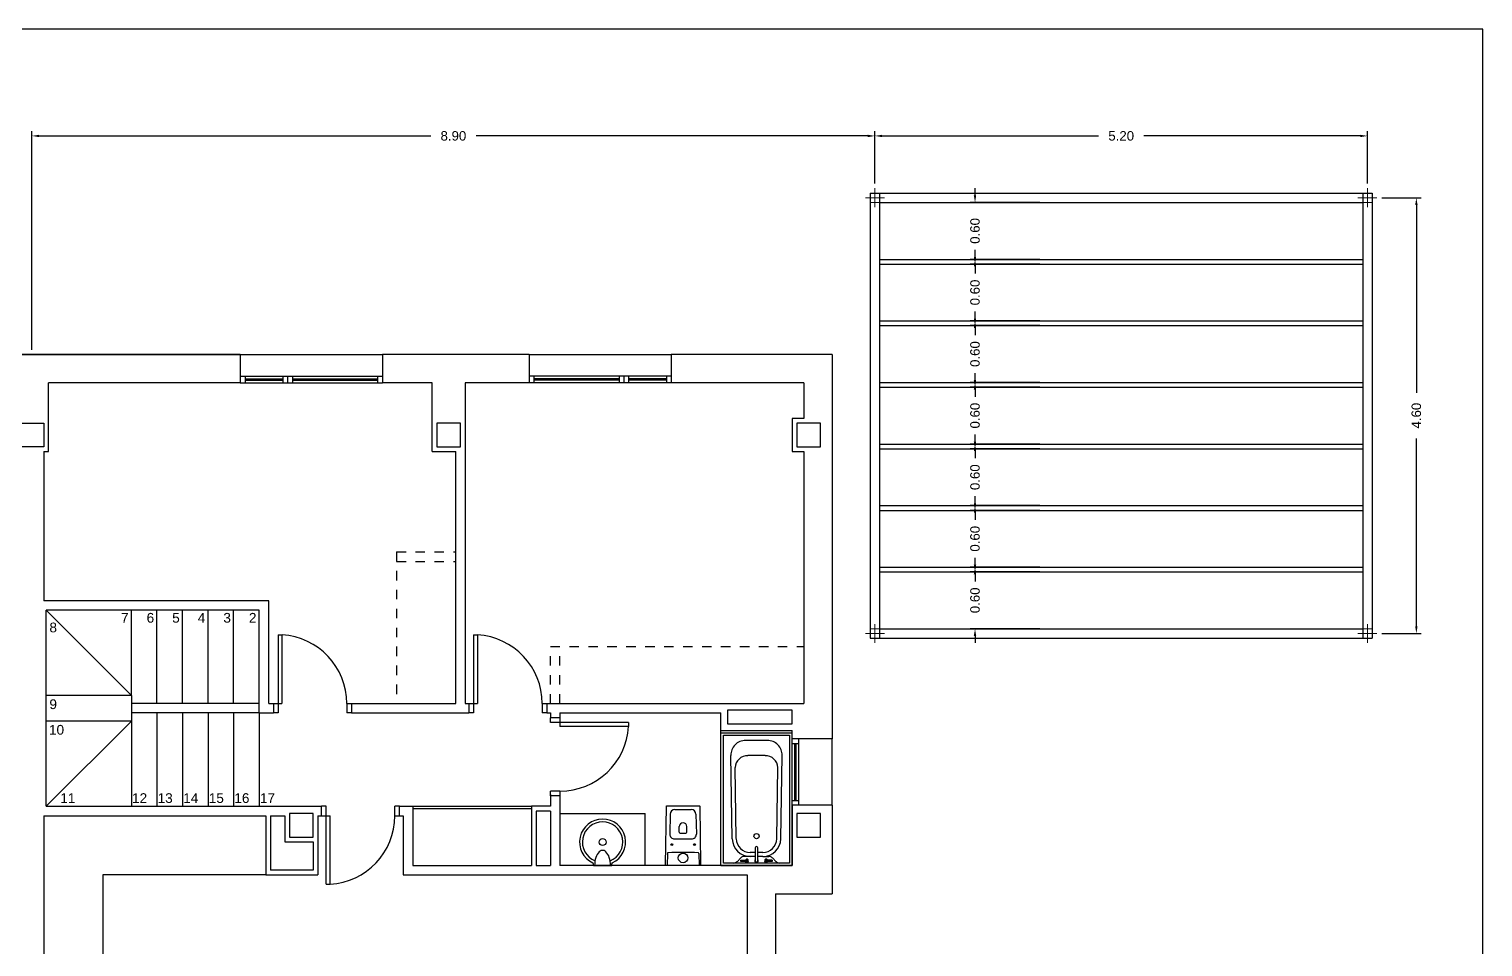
# Model space of a CAD drawing. Extents: x 2455 to 9764, y -806 to 181.
# Drawn here: x 4727.06 to 4742.41, y -656.14 to -646.45 of the extents above; entities that cross this region are included whole.
import ezdxf
from ezdxf.enums import TextEntityAlignment as Align

# ---------------------------------------------------------------- set-up
doc = ezdxf.new("R2010")
doc.units = 0
doc.header["$LTSCALE"] = 0.2
doc.header["$MEASUREMENT"] = 0
doc.linetypes.add('CONTINUA', pattern=[0])
doc.linetypes.add('RAYITAS', pattern=[0.375, 0.25, -0.125])
doc.layers.add('01_cartela', color=6, linetype='CONTINUOUS', plot=False)
for name, color, linetype in [('01_cotas', 4, 'CONTINUOUS'), ('01_mono PRIMERA', 2, 'CONTINUOUS'), ('01_proyección', 4, 'RAYITAS')]:
    doc.layers.add(name, color=color, linetype=linetype)
doc.layers.add('VIG_CARAS', color=5, linetype='CONTINUOUS', lineweight=9)
doc.styles.add('Estilo1', font='swissel.ttf')
doc.styles.add('NIEVES2', font='sanss___.ttf')
doc.styles.add('ROMANS', font='romans')
doc.dimstyles.new('DECIMAL-50', dxfattribs={"dimtxt": 0.08, "dimasz": 0.15, "dimexe": 0.05, "dimexo": 0.05, "dimgap": 0.09, "dimtad": 0, "dimzin": 0, "dimdsep": 46, "dimtxsty": 'ROMANS', "dimblk": 'DOTSMALL', "dimcen": 0.09, "dimclrt": 7, "dimadec": 0, "dimazin": 0, "dimtfac": 1.38, "dimtix": 1, "dimtofl": 0, "dimtmove": 2, "dimatfit": 3, "dimldrblk": 'OBLIQUE', "dimfxl": 1, "dimtolj": 1, "dimtzin": 0, "dimarcsym": 0})

# ---------------------------------------------------------------- blocks, each defined once
blk = doc.blocks.new('*D1123')
at = {"layer": '01_cotas', "color": 0, "linetype": 'CONTINUA', "lineweight": -2, "transparency": 16777216}
for p, q in [((4735.99, -648.08), (4735.99, -647.527)), ((4741.19, -648.08), (4741.19, -647.527))]:
    blk.add_line(p, q, dxfattribs=at)
at = {"layer": '01_cotas', "color": 0, "lineweight": -2, "transparency": 16777216}
for p, q in [((4736.065, -647.577), (4738.35, -647.577)), ((4741.115, -647.577), (4738.83, -647.577))]:
    blk.add_line(p, q, dxfattribs=at)
at = {"layer": '01_cotas', "color": 0, "transparency": 16777216}
for points in [[(4736.065, -647.565), (4736.065, -647.59), (4735.99, -647.577)], [(4741.115, -647.565), (4741.115, -647.59), (4741.19, -647.577)]]:
    blk.add_solid(points, dxfattribs=at)
at = {"layer": '01_cotas', "color": 7, "transparency": 16777216, "insert": (4738.59, -647.577), "char_height": 0.1, "attachment_point": 5, "style": 'Estilo1'}
blk.add_mtext('\\A1;5.20', dxfattribs=at)
blk = doc.blocks.new('*D1124')
at = {"layer": '01_cotas', "color": 0, "linetype": 'CONTINUA', "lineweight": -2, "transparency": 16777216}
for p, q in [((4741.34, -648.23), (4741.756, -648.23)), ((4741.34, -652.83), (4741.756, -652.83))]:
    blk.add_line(p, q, dxfattribs=at)
at = {"layer": '01_cotas', "color": 0, "lineweight": -2, "transparency": 16777216}
for p, q in [((4741.706, -648.305), (4741.706, -650.289)), ((4741.706, -652.755), (4741.706, -650.771))]:
    blk.add_line(p, q, dxfattribs=at)
at = {"layer": '01_cotas', "color": 0, "transparency": 16777216}
for points in [[(4741.694, -648.305), (4741.719, -648.305), (4741.706, -648.23)], [(4741.694, -652.755), (4741.719, -652.755), (4741.706, -652.83)]]:
    blk.add_solid(points, dxfattribs=at)
at = {"layer": '01_cotas', "color": 7, "transparency": 16777216, "insert": (4741.706, -650.53), "char_height": 0.1, "attachment_point": 5, "rotation": 90, "style": 'Estilo1'}
blk.add_mtext('\\A1;4.60', dxfattribs=at)
blk = doc.blocks.new('*D1125')
at = {"layer": '01_cotas', "color": 0, "lineweight": -2, "transparency": 16777216}
for p, q in [((4737.047, -648.205), (4737.047, -648.13)), ((4737.047, -648.955), (4737.047, -649.03))]:
    blk.add_line(p, q, dxfattribs=at)
at = {"layer": '01_cotas', "color": 0, "linetype": 'CONTINUA', "lineweight": -2, "transparency": 16777216}
for p, q in [((4737.73, -648.28), (4736.997, -648.28)), ((4737.73, -648.88), (4736.997, -648.88))]:
    blk.add_line(p, q, dxfattribs=at)
at = {"layer": '01_cotas', "color": 0, "transparency": 16777216}
for points in [[(4737.034, -648.205), (4737.059, -648.205), (4737.047, -648.28)], [(4737.034, -648.955), (4737.059, -648.955), (4737.047, -648.88)]]:
    blk.add_solid(points, dxfattribs=at)
at = {"layer": '01_cotas', "color": 7, "transparency": 16777216, "insert": (4737.047, -648.58), "char_height": 0.1, "attachment_point": 5, "rotation": 90, "style": 'Estilo1'}
blk.add_mtext('\\A1;0.60', dxfattribs=at)
blk = doc.blocks.new('*D1126')
at = {"layer": '01_cotas', "color": 0, "linetype": 'CONTINUA', "lineweight": -2, "transparency": 16777216}
for p, q in [((4727.09, -649.834), (4727.09, -647.527)), ((4735.99, -648.08), (4735.99, -647.527))]:
    blk.add_line(p, q, dxfattribs=at)
at = {"layer": '01_cotas', "color": 0, "lineweight": -2, "transparency": 16777216}
for p, q in [((4727.165, -647.577), (4731.3, -647.577)), ((4735.915, -647.577), (4731.78, -647.577))]:
    blk.add_line(p, q, dxfattribs=at)
at = {"layer": '01_cotas', "color": 0, "transparency": 16777216}
for points in [[(4727.165, -647.565), (4727.165, -647.59), (4727.09, -647.577)], [(4735.915, -647.565), (4735.915, -647.59), (4735.99, -647.577)]]:
    blk.add_solid(points, dxfattribs=at)
at = {"layer": '01_cotas', "color": 7, "transparency": 16777216, "insert": (4731.54, -647.577), "char_height": 0.1, "attachment_point": 5, "style": 'Estilo1'}
blk.add_mtext('\\A1;8.90', dxfattribs=at)
blk = doc.blocks.new('*D1127')
at = {"layer": '01_cotas', "color": 0, "lineweight": -2, "transparency": 16777216}
for p, q in [((4737.047, -648.855), (4737.047, -648.78)), ((4737.047, -649.605), (4737.047, -649.68))]:
    blk.add_line(p, q, dxfattribs=at)
at = {"layer": '01_cotas', "color": 0, "linetype": 'CONTINUA', "lineweight": -2, "transparency": 16777216}
for p, q in [((4737.73, -648.93), (4736.997, -648.93)), ((4737.73, -649.53), (4736.997, -649.53))]:
    blk.add_line(p, q, dxfattribs=at)
at = {"layer": '01_cotas', "color": 0, "transparency": 16777216}
for points in [[(4737.034, -648.855), (4737.059, -648.855), (4737.047, -648.93)], [(4737.034, -649.605), (4737.059, -649.605), (4737.047, -649.53)]]:
    blk.add_solid(points, dxfattribs=at)
at = {"layer": '01_cotas', "color": 7, "transparency": 16777216, "insert": (4737.047, -649.23), "char_height": 0.1, "attachment_point": 5, "rotation": 90, "style": 'Estilo1'}
blk.add_mtext('\\A1;0.60', dxfattribs=at)
blk = doc.blocks.new('*D1128')
at = {"layer": '01_cotas', "color": 0, "lineweight": -2, "transparency": 16777216}
for p, q in [((4737.047, -649.505), (4737.047, -649.43)), ((4737.047, -650.255), (4737.047, -650.33))]:
    blk.add_line(p, q, dxfattribs=at)
at = {"layer": '01_cotas', "color": 0, "linetype": 'CONTINUA', "lineweight": -2, "transparency": 16777216}
for p, q in [((4737.73, -649.58), (4736.997, -649.58)), ((4737.73, -650.18), (4736.997, -650.18))]:
    blk.add_line(p, q, dxfattribs=at)
at = {"layer": '01_cotas', "color": 0, "transparency": 16777216}
for points in [[(4737.034, -649.505), (4737.059, -649.505), (4737.047, -649.58)], [(4737.034, -650.255), (4737.059, -650.255), (4737.047, -650.18)]]:
    blk.add_solid(points, dxfattribs=at)
at = {"layer": '01_cotas', "color": 7, "transparency": 16777216, "insert": (4737.047, -649.88), "char_height": 0.1, "attachment_point": 5, "rotation": 90, "style": 'Estilo1'}
blk.add_mtext('\\A1;0.60', dxfattribs=at)
blk = doc.blocks.new('*D1129')
at = {"layer": '01_cotas', "color": 0, "lineweight": -2, "transparency": 16777216}
for p, q in [((4737.047, -650.155), (4737.047, -650.08)), ((4737.047, -650.905), (4737.047, -650.98))]:
    blk.add_line(p, q, dxfattribs=at)
at = {"layer": '01_cotas', "color": 0, "linetype": 'CONTINUA', "lineweight": -2, "transparency": 16777216}
for p, q in [((4737.73, -650.23), (4736.997, -650.23)), ((4737.73, -650.83), (4736.997, -650.83))]:
    blk.add_line(p, q, dxfattribs=at)
at = {"layer": '01_cotas', "color": 0, "transparency": 16777216}
for points in [[(4737.034, -650.155), (4737.059, -650.155), (4737.047, -650.23)], [(4737.034, -650.905), (4737.059, -650.905), (4737.047, -650.83)]]:
    blk.add_solid(points, dxfattribs=at)
at = {"layer": '01_cotas', "color": 7, "transparency": 16777216, "insert": (4737.047, -650.53), "char_height": 0.1, "attachment_point": 5, "rotation": 90, "style": 'Estilo1'}
blk.add_mtext('\\A1;0.60', dxfattribs=at)
blk = doc.blocks.new('*D1130')
at = {"layer": '01_cotas', "color": 0, "lineweight": -2, "transparency": 16777216}
for p, q in [((4737.047, -650.805), (4737.047, -650.73)), ((4737.047, -651.555), (4737.047, -651.63))]:
    blk.add_line(p, q, dxfattribs=at)
at = {"layer": '01_cotas', "color": 0, "linetype": 'CONTINUA', "lineweight": -2, "transparency": 16777216}
for p, q in [((4737.73, -650.88), (4736.997, -650.88)), ((4737.73, -651.48), (4736.997, -651.48))]:
    blk.add_line(p, q, dxfattribs=at)
at = {"layer": '01_cotas', "color": 0, "transparency": 16777216}
for points in [[(4737.034, -650.805), (4737.059, -650.805), (4737.047, -650.88)], [(4737.034, -651.555), (4737.059, -651.555), (4737.047, -651.48)]]:
    blk.add_solid(points, dxfattribs=at)
at = {"layer": '01_cotas', "color": 7, "transparency": 16777216, "insert": (4737.047, -651.18), "char_height": 0.1, "attachment_point": 5, "rotation": 90, "style": 'Estilo1'}
blk.add_mtext('\\A1;0.60', dxfattribs=at)
blk = doc.blocks.new('*D1131')
at = {"layer": '01_cotas', "color": 0, "lineweight": -2, "transparency": 16777216}
for p, q in [((4737.047, -651.455), (4737.047, -651.38)), ((4737.047, -652.205), (4737.047, -652.28))]:
    blk.add_line(p, q, dxfattribs=at)
at = {"layer": '01_cotas', "color": 0, "linetype": 'CONTINUA', "lineweight": -2, "transparency": 16777216}
for p, q in [((4737.73, -651.53), (4736.997, -651.53)), ((4737.73, -652.13), (4736.997, -652.13))]:
    blk.add_line(p, q, dxfattribs=at)
at = {"layer": '01_cotas', "color": 0, "transparency": 16777216}
for points in [[(4737.034, -651.455), (4737.059, -651.455), (4737.047, -651.53)], [(4737.034, -652.205), (4737.059, -652.205), (4737.047, -652.13)]]:
    blk.add_solid(points, dxfattribs=at)
at = {"layer": '01_cotas', "color": 7, "transparency": 16777216, "insert": (4737.047, -651.83), "char_height": 0.1, "attachment_point": 5, "rotation": 90, "style": 'Estilo1'}
blk.add_mtext('\\A1;0.60', dxfattribs=at)
blk = doc.blocks.new('*D1132')
at = {"layer": '01_cotas', "color": 0, "lineweight": -2, "transparency": 16777216}
for p, q in [((4737.047, -652.105), (4737.047, -652.03)), ((4737.047, -652.855), (4737.047, -652.93))]:
    blk.add_line(p, q, dxfattribs=at)
at = {"layer": '01_cotas', "color": 0, "linetype": 'CONTINUA', "lineweight": -2, "transparency": 16777216}
for p, q in [((4737.73, -652.18), (4736.997, -652.18)), ((4737.73, -652.78), (4736.997, -652.78))]:
    blk.add_line(p, q, dxfattribs=at)
at = {"layer": '01_cotas', "color": 0, "transparency": 16777216}
for points in [[(4737.034, -652.105), (4737.059, -652.105), (4737.047, -652.18)], [(4737.034, -652.855), (4737.059, -652.855), (4737.047, -652.78)]]:
    blk.add_solid(points, dxfattribs=at)
at = {"layer": '01_cotas', "color": 7, "transparency": 16777216, "insert": (4737.047, -652.48), "char_height": 0.1, "attachment_point": 5, "rotation": 90, "style": 'Estilo1'}
blk.add_mtext('\\A1;0.60', dxfattribs=at)

msp = doc.modelspace()

# ---------------------------------------------------------------- linework, layer by layer
at = {"layer": '01_cartela', "color": 3}
msp.add_lwpolyline([(4711.771, -646.449), (4711.771, -667.984), (4742.409, -667.984), (4742.409, -646.449)], close=True, dxfattribs=at)
at = {"layer": '01_cotas', "color": 120}
for p, q in [((4735.94, -648.18), (4735.94, -652.88)), ((4735.94, -648.18), (4741.24, -648.18)), ((4736.04, -648.18), (4736.04, -652.88)), ((4741.14, -648.18), (4741.14, -652.88)), ((4741.24, -648.18), (4741.24, -652.88)), ((4736.04, -648.28), (4741.14, -648.28)), ((4736.04, -648.88), (4741.14, -648.88)), ((4736.04, -648.93), (4741.14, -648.93)), ((4736.04, -649.53), (4741.14, -649.53)), ((4736.04, -649.58), (4741.14, -649.58)), ((4736.04, -650.18), (4741.14, -650.18)), ((4736.04, -650.23), (4741.14, -650.23)), ((4736.04, -650.83), (4741.14, -650.83)), ((4736.04, -650.88), (4741.14, -650.88)), ((4736.04, -651.48), (4741.14, -651.48)), ((4736.04, -651.53), (4741.14, -651.53)), ((4736.04, -652.13), (4741.14, -652.13)), ((4736.04, -652.18), (4741.14, -652.18)), ((4736.04, -652.78), (4741.14, -652.78)), ((4735.94, -652.88), (4741.24, -652.88))]:
    msp.add_line(p, q, dxfattribs=at)
at = {"layer": '01_mono PRIMERA', "color": 254}
for p, q in [((4724.89, -649.884), (4729.29, -649.884)), ((4729.29, -649.884), (4724.89, -649.884)), ((4729.29, -649.884, 0), (4729.29, -650.184, 0)), ((4729.29, -649.884, 0), (4730.79, -649.884, 0)), ((4732.34, -649.884), (4730.79, -649.884)), ((4730.79, -649.884, 0), (4730.79, -650.184, 0)), ((4732.34, -649.884, 0), (4732.34, -650.184, 0)), ((4732.34, -649.884, 0), (4733.84, -649.884, 0)), ((4733.84, -649.884, 0), (4733.84, -650.184, 0)), ((4735.54, -649.884), (4733.84, -649.884)), ((4735.54, -649.884), (4735.54, -653.942)), ((4729.29, -650.114, 0), (4730.79, -650.114, 0)), ((4729.34, -650.114, 0), (4729.34, -650.184, 0)), ((4729.34, -650.142, 0), (4729.74, -650.142, 0)), ((4729.34, -650.156, 0), (4729.74, -650.156, 0)), ((4729.74, -650.114, 0), (4729.74, -650.184, 0)), ((4729.79, -650.114, 0), (4729.79, -650.184, 0)), ((4729.84, -650.114, 0), (4729.84, -650.184, 0)), ((4729.84, -650.142, 0), (4730.74, -650.142, 0)), ((4729.84, -650.156, 0), (4730.74, -650.156, 0)), ((4730.74, -650.114, 0), (4730.74, -650.184, 0)), ((4733.84, -650.114, 0), (4732.34, -650.114, 0)), ((4732.39, -650.114, 0), (4732.39, -650.184, 0)), ((4733.29, -650.142, 0), (4732.39, -650.142, 0)), ((4733.29, -650.156, 0), (4732.39, -650.156, 0)), ((4733.29, -650.114, 0), (4733.29, -650.184, 0)), ((4733.34, -650.114, 0), (4733.34, -650.184, 0)), ((4733.39, -650.114, 0), (4733.39, -650.184, 0)), ((4733.79, -650.142, 0), (4733.39, -650.142, 0)), ((4733.79, -650.156, 0), (4733.39, -650.156, 0)), ((4733.79, -650.114, 0), (4733.79, -650.184, 0)), ((4727.265, -650.909), (4727.265, -650.184)), ((4729.29, -650.184), (4727.265, -650.184)), ((4729.29, -650.184, 0), (4730.79, -650.184, 0)), ((4731.315, -650.184), (4730.79, -650.184)), ((4731.315, -650.909, 0), (4731.315, -650.184)), ((4731.665, -650.184, 0), (4731.665, -653.569, 0)), ((4732.34, -650.184), (4731.665, -650.184)), ((4733.84, -650.184, 0), (4732.34, -650.184, 0)), ((4735.24, -650.184), (4733.84, -650.184)), ((4735.24, -650.184, 0), (4735.24, -650.559, 0)), ((4727.215, -650.909), (4727.215, -652.484)), ((4727.215, -650.909, 0), (4727.265, -650.909, 0)), ((4731.565, -653.569), (4731.565, -650.909, 0)), ((4735.24, -650.909), (4735.24, -653.569)), ((4729.59, -652.484), (4727.215, -652.484)), ((4729.49, -652.584), (4727.24, -652.584)), ((4728.14, -653.484), (4727.24, -652.584)), ((4727.24, -654.654), (4727.24, -652.584)), ((4728.14, -653.484), (4728.14, -652.584)), ((4728.41, -653.569), (4728.41, -652.584)), ((4728.68, -653.569), (4728.68, -652.584)), ((4728.95, -653.569), (4728.95, -652.584)), ((4729.22, -653.569), (4729.22, -652.584)), ((4729.49, -653.669), (4729.49, -652.584)), ((4729.59, -653.569), (4729.59, -652.484)), ((4729.689, -652.845), (4729.73, -652.845)), ((4729.689, -652.845), (4729.689, -653.669)), ((4729.73, -652.845), (4729.73, -653.569)), ((4731.753, -652.845), (4731.794, -652.845)), ((4731.753, -652.845), (4731.753, -653.669)), ((4731.794, -652.845), (4731.794, -653.569)), ((4728.14, -653.484), (4727.24, -653.484)), ((4728.14, -653.484), (4728.14, -654.654)), ((4729.49, -653.569), (4728.14, -653.569)), ((4728.14, -653.669), (4728.14, -653.754)), ((4729.49, -653.669), (4728.14, -653.669)), ((4728.41, -653.669), (4728.41, -654.654)), ((4728.68, -653.669), (4728.68, -654.654)), ((4728.95, -653.669), (4728.95, -654.654)), ((4729.22, -653.669), (4729.22, -654.654)), ((4729.49, -653.669), (4729.49, -654.654)), ((4729.49, -653.669), (4729.639, -653.669)), ((4729.59, -653.569), (4729.639, -653.569)), ((4729.639, -653.569), (4729.73, -653.569)), ((4729.639, -653.569), (4729.639, -653.669)), ((4729.689, -653.669), (4729.639, -653.669)), ((4730.414, -653.569), (4730.464, -653.569)), ((4730.414, -653.569), (4730.414, -653.669)), ((4730.464, -653.669), (4730.414, -653.669)), ((4730.464, -653.569), (4731.565, -653.569)), ((4730.464, -653.569), (4730.464, -653.669)), ((4730.464, -653.669), (4731.703, -653.669)), ((4731.665, -653.569), (4731.703, -653.569)), ((4731.703, -653.569), (4731.794, -653.569)), ((4731.703, -653.569), (4731.703, -653.669)), ((4731.753, -653.669), (4731.703, -653.669)), ((4732.478, -653.569), (4732.528, -653.569)), ((4732.478, -653.569), (4732.478, -653.669)), ((4732.528, -653.669), (4732.478, -653.669)), ((4732.528, -653.569), (4735.24, -653.569)), ((4732.528, -653.569), (4732.528, -653.669)), ((4732.528, -653.669), (4732.565, -653.669)), ((4732.565, -653.669), (4732.565, -653.719)), ((4732.665, -653.669), (4734.365, -653.669)), ((4732.665, -653.669), (4732.665, -653.719)), ((4734.365, -653.854, 0), (4734.365, -653.669, 0)), ((4728.14, -653.754), (4727.24, -653.754)), ((4728.14, -653.754), (4727.24, -654.654)), ((4732.565, -653.769), (4732.565, -653.719)), ((4732.665, -653.719), (4732.565, -653.719)), ((4733.389, -653.769), (4732.565, -653.769)), ((4732.665, -653.719), (4732.665, -653.811)), ((4733.389, -653.811), (4732.665, -653.811)), ((4733.389, -653.769), (4733.389, -653.811)), ((4734.365, -653.879, 0), (4734.365, -653.854, 0)), ((4734.365, -653.854), (4735.115, -653.854)), ((4734.365, -653.879, 0), (4734.365, -653.854, 0)), ((4735.115, -653.942, 0), (4735.115, -653.854)), ((4734.365, -655.279), (4734.365, -653.879)), ((4734.365, -653.879), (4735.115, -653.879)), ((4734.391, -655.253), (4734.391, -653.905)), ((4734.391, -653.905), (4735.089, -653.905)), ((4734.855, -653.959), (4734.625, -653.959)), ((4735.089, -653.905), (4735.089, -655.253)), ((4735.115, -655.279), (4735.115, -653.879)), ((4735.54, -653.942, 0), (4735.115, -653.942, 0)), ((4735.115, -654.642, 0), (4735.115, -653.942, 0)), ((4735.115, -653.992, 0), (4735.185, -653.992, 0)), ((4735.143, -654.592, 0), (4735.143, -653.992, 0)), ((4735.157, -654.592, 0), (4735.157, -653.992, 0)), ((4735.185, -654.642, 0), (4735.185, -653.942, 0)), ((4735.54, -654.642, 0), (4735.54, -653.942, 0)), ((4734.484, -654.997), (4734.47, -654.117)), ((4734.83, -654.119), (4734.65, -654.119)), ((4734.996, -654.997), (4735.01, -654.117)), ((4734.526, -654.996), (4734.514, -654.245)), ((4734.954, -654.996), (4734.966, -654.245)), ((4732.565, -654.544), (4732.565, -654.494)), ((4732.665, -654.494), (4732.565, -654.494)), ((4732.565, -654.529), (4732.565, -654.654)), ((4732.665, -654.544), (4732.565, -654.544)), ((4732.665, -654.494), (4732.665, -654.544)), ((4732.665, -654.529), (4732.665, -655.279)), ((4735.115, -654.592, 0), (4735.185, -654.592, 0)), ((4727.215, -654.754), (4727.215, -656.354)), ((4727.215, -654.754), (4729.56, -654.754)), ((4727.24, -654.654), (4730.146, -654.654)), ((4729.56, -654.754), (4729.56, -655.379)), ((4729.61, -654.754), (4729.76, -654.754)), ((4729.61, -654.754), (4729.61, -655.329)), ((4729.76, -654.754, 0), (4729.76, -655.029, 0)), ((4730.11, -654.754, 0), (4730.146, -654.754, 0)), ((4730.11, -654.754, 0), (4730.11, -655.379)), ((4730.196, -654.654, 0), (4730.146, -654.654, 0)), ((4730.146, -654.754, 0), (4730.146, -654.654, 0)), ((4730.146, -654.754, 0), (4730.238, -654.754, 0)), ((4730.196, -655.478, 0), (4730.196, -654.654, 0)), ((4730.238, -655.478, 0), (4730.238, -654.754, 0)), ((4730.971, -654.654, 0), (4730.921, -654.654, 0)), ((4730.921, -654.754, 0), (4730.921, -654.654, 0)), ((4730.921, -654.754, 0), (4730.971, -654.754, 0)), ((4730.971, -654.654), (4731.11, -654.654)), ((4730.971, -654.754, 0), (4730.971, -654.654, 0)), ((4730.971, -654.754, 0), (4731.01, -654.754, 0)), ((4731.01, -654.754, 0), (4731.01, -655.379)), ((4731.11, -654.654, 0), (4731.11, -655.279)), ((4731.11, -654.654), (4732.365, -654.654)), ((4731.11, -654.679), (4732.365, -654.679)), ((4732.565, -654.654), (4732.365, -654.654)), ((4732.365, -654.654), (4732.365, -655.279)), ((4732.565, -654.704), (4732.415, -654.704)), ((4732.415, -654.704), (4732.415, -655.279)), ((4732.565, -654.704), (4732.565, -655.279)), ((4732.665, -654.729), (4733.565, -654.729)), ((4733.565, -655.279, 0), (4733.565, -654.729)), ((4733.829, -654.738), (4733.825, -654.948)), ((4733.879, -654.689), (4734.051, -654.689)), ((4734.101, -654.738), (4734.105, -654.948)), ((4735.54, -654.642, 0), (4735.115, -654.642, 0)), ((4735.115, -654.642, 0), (4735.115, -655.279)), ((4735.54, -654.642, 0), (4735.54, -655.579)), ((4733.925, -654.929), (4733.925, -654.869)), ((4734.005, -654.929), (4734.005, -654.869)), ((4729.76, -655.029), (4730.06, -655.029)), ((4730.06, -655.029), (4730.06, -655.329)), ((4733.875, -654.999), (4734.055, -654.999)), ((4733.935, -654.939), (4733.995, -654.939)), ((4733.13, -655.122), (4733.1, -655.122)), ((4733.799, -655.152), (4733.797, -655.279)), ((4734.131, -655.152), (4734.133, -655.279)), ((4734.573, -655.199), (4734.534, -655.239)), ((4734.574, -655.222), (4734.64, -655.222)), ((4734.574, -655.237), (4734.574, -655.222)), ((4734.64, -655.237), (4734.574, -655.237)), ((4734.674, -655.184), (4734.609, -655.184)), ((4734.727, -655.142), (4734.674, -655.142)), ((4734.727, -655.184), (4734.674, -655.184)), ((4734.727, -655.092), (4734.727, -655.229)), ((4734.753, -655.229), (4734.753, -655.092)), ((4734.806, -655.142), (4734.753, -655.142)), ((4734.806, -655.184), (4734.753, -655.184)), ((4734.806, -655.184), (4734.871, -655.184)), ((4734.906, -655.222), (4734.84, -655.222)), ((4734.906, -655.237), (4734.84, -655.237)), ((4734.906, -655.222), (4734.906, -655.237)), ((4734.907, -655.199), (4734.946, -655.239)), ((4727.84, -655.379, 0), (4727.84, -656.354)), ((4729.56, -655.379), (4727.84, -655.379, 0)), ((4729.56, -655.379), (4730.11, -655.379)), ((4730.06, -655.329), (4729.61, -655.329)), ((4731.01, -655.379), (4734.64, -655.379)), ((4731.11, -655.279), (4732.365, -655.279)), ((4732.415, -655.279), (4732.565, -655.279)), ((4735.115, -655.279), (4732.665, -655.279)), ((4733.018, -655.277), (4733.019, -655.262)), ((4733.021, -655.279), (4733.209, -655.279)), ((4733.212, -655.277), (4733.211, -655.262)), ((4734.365, -655.279), (4735.115, -655.279)), ((4735.089, -655.253), (4734.391, -655.253)), ((4730.196, -655.478, 0), (4730.238, -655.478, 0)), ((4734.94, -655.579), (4734.94, -658.354)), ((4734.94, -655.579), (4735.54, -655.579))]:
    msp.add_line(p, q, dxfattribs=at)
for points in [[(4726.965, -650.609), (4727.215, -650.609), (4727.215, -650.859), (4726.965, -650.859), (4726.965, -650.609)], [(4735.165, -650.859), (4735.415, -650.859), (4735.415, -650.609), (4735.165, -650.609), (4735.165, -650.859)], [(4735.115, -653.639), (4734.435, -653.639), (4734.435, -653.784), (4735.115, -653.784)], [(4729.81, -654.979), (4730.06, -654.979), (4730.06, -654.729), (4729.81, -654.729), (4729.81, -654.979)], [(4735.165, -654.979), (4735.415, -654.979), (4735.415, -654.729), (4735.165, -654.729), (4735.165, -654.979)]]:
    msp.add_lwpolyline(points, close=True, dxfattribs=at)
for points in [[(4731.365, -650.859), (4731.615, -650.859), (4731.615, -650.609), (4731.365, -650.609), (4731.365, -650.859), (4731.365, -650.859)], [(4735.24, -650.559), (4735.115, -650.559), (4735.115, -650.909)], [(4731.315, -650.909), (4731.565, -650.909)], [(4735.115, -650.909), (4735.24, -650.909)], [(4734.64, -655.379), (4734.64, -657.929), (4734.515, -657.929), (4734.515, -658.054), (4733.34, -658.054)]]:
    msp.add_lwpolyline(points, dxfattribs=at)
at = {"layer": '01_mono PRIMERA', "color": 254, "flags": 128}
msp.add_lwpolyline([(4733.784, -655.279, -0.414214), (4733.78, -655.275), (4733.78, -655.274), (4733.79, -654.654, -0.436396), (4733.794, -654.649), (4734.136, -654.649, -0.436396), (4734.14, -654.654), (4734.15, -655.274), (4734.15, -655.275, -0.414214), (4734.146, -655.279)], format="xyb", close=True, dxfattribs=at)
at = {"layer": '01_mono PRIMERA', "color": 254}
for centre, radius in [((4733.115, -655.032), 0.036), ((4733.845, -655.059), 0.01), ((4734.085, -655.059), 0.01), ((4734.74, -654.969), 0.0275), ((4733.965, -655.199), 0.051)]:
    msp.add_circle(centre, radius, dxfattribs=at)
for centre, radius, start, end in [((4729.689, -653.569), 0.725, 0, 86.7242), ((4731.753, -653.569), 0.725, 0, 86.7242), ((4732.665, -653.769), 0.725, 270, 356.7242), ((4734.623, -654.113), 0.154, 89.317, 181.6763), ((4734.856, -654.113), 0.154, 358.3237, 90.683), ((4734.646, -654.252), 0.132, 88.598, 177.0747), ((4734.834, -654.252), 0.132, 2.9253, 91.402), ((4730.196, -654.754, 0), 0.725, 273.2758, 0), ((4733.879, -654.739), 0.05, 90, 179.076), ((4734.051, -654.739), 0.05, 0.924, 90), ((4733.115, -655.032), 0.243, 294.8749, 245.1251), ((4733.115, -655.032), 0.213, 291.9436, 247.9344), ((4733.965, -654.869), 0.04, 0, 180), ((4733.935, -654.929), 0.01, 180, 270), ((4733.995, -654.929), 0.01, 270, 0), ((4733.875, -654.949), 0.05, 179.076, 270), ((4734.055, -654.949), 0.05, 270, 0.924), ((4734.674, -654.994), 0.19, 180.9751, 270), ((4734.674, -654.994), 0.148, 180.921, 270), ((4734.806, -654.994), 0.148, 270, 359.1455), ((4734.806, -654.994), 0.19, 270, 359.0868), ((4733.31, -655.276), 0.279, 163.1835, 180.617), ((4733.18, -655.237), 0.143, 134.3044, 163.1835), ((4733.115, -655.17), 0.0498, 107.4096, 134.3044), ((4733.115, -655.17), 0.0498, 45.6956, 72.0468), ((4733.049, -655.237), 0.143, 16.8165, 45.6956), ((4732.919, -655.276), 0.279, 359.383, 16.8165), ((4733.806, -655.152), 0.007, 93.0641, 179.076), ((4733.965, -658.123), 2.982, 86.9359, 93.0641), ((4734.124, -655.152), 0.007, 0.924, 86.9359), ((4734.498, -655.203), 0.05, 270, 315.0092), ((4734.609, -655.234), 0.05, 90, 134.8463), ((4734.64, -655.229), 0.017, 206.179, 153.821), ((4734.64, -655.229), 0.0075, 270, 90), ((4734.74, -655.229), 0.019, 133.1736, 46.8264), ((4734.74, -655.229), 0.013, 180, 0), ((4734.84, -655.229), 0.017, 26.179, 333.821), ((4734.84, -655.229), 0.0075, 90, 270), ((4734.871, -655.234), 0.05, 45, 90), ((4734.982, -655.203), 0.05, 225.0032, 270), ((4733.006, -655.263), 0.0128, 3.786, 59.4709), ((4733.021, -655.277), 0.0027, 186.6841, 270), ((4733.209, -655.277), 0.0027, 270, 353.3159), ((4733.224, -655.263), 0.0128, 120.5291, 176.214)]:
    msp.add_arc(centre, radius, start, end, dxfattribs=at)
msp.add_ellipse((4734.74, -655.092), major_axis=(0.013, 0), ratio=0.955769, start_param=0, end_param=3.141593, dxfattribs=at)
at = {"layer": '01_proyección', "color": 254, "ltscale": 1.25}
for p, q in [((4730.94, -651.969, 0), (4731.565, -651.969, 0)), ((4730.94, -651.969, 0), (4730.94, -653.554, 0)), ((4730.94, -652.069, 0), (4731.565, -652.069, 0)), ((4732.565, -652.969, 0), (4735.24, -652.969, 0)), ((4732.565, -653.569, 0), (4732.565, -652.969, 0)), ((4732.665, -653.569, 0), (4732.665, -652.969, 0))]:
    msp.add_line(p, q, dxfattribs=at)
at = {"layer": 'VIG_CARAS', "color": 7}
for p, q in [((4735.99, -648.33), (4735.99, -648.13)), ((4741.19, -648.33), (4741.19, -648.13)), ((4735.89, -648.23), (4736.09, -648.23)), ((4741.09, -648.23), (4741.29, -648.23)), ((4735.99, -652.93), (4735.99, -652.73)), ((4741.19, -652.93), (4741.19, -652.73)), ((4735.89, -652.83), (4736.09, -652.83)), ((4741.09, -652.83), (4741.29, -652.83))]:
    msp.add_line(p, q, dxfattribs=at)
for points in [[(4735.94, -648.28), (4736.04, -648.28), (4736.04, -648.18), (4735.94, -648.18)], [(4741.14, -648.28), (4741.24, -648.28), (4741.24, -648.18), (4741.14, -648.18)], [(4735.94, -652.88), (4736.04, -652.88), (4736.04, -652.78), (4735.94, -652.78)], [(4741.14, -652.88), (4741.24, -652.88), (4741.24, -652.78), (4741.14, -652.78)]]:
    msp.add_lwpolyline(points, close=True, dxfattribs=at)

# ---------------------------------------------------------------- texts
at = {"layer": '01_mono PRIMERA', "color": 254, "style": 'NIEVES2'}
for s, height, p in [('7', 0.103, (4728.071, -652.716, 0)), ('6', 0.103, (4728.341, -652.716, 0)), ('5', 0.103, (4728.611, -652.716, 0)), ('4', 0.103, (4728.881, -652.716, 0)), ('3', 0.103, (4729.151, -652.716, 0)), ('2', 0.103, (4729.421, -652.716, 0)), ('8', 0.103, (4727.315, -652.818, 0)), ('9', 0.103, (4727.315, -653.628, 0)), ('10', 0.1026, (4727.35, -653.898, 0)), ('11', 0.1026, (4727.469, -654.619, 0)), ('12', 0.1026, (4728.227, -654.619, 0)), ('13', 0.1026, (4728.497, -654.619, 0)), ('14', 0.1026, (4728.767, -654.619, 0)), ('15', 0.1026, (4729.037, -654.619, 0)), ('16', 0.1026, (4729.307, -654.619, 0)), ('17', 0.1026, (4729.577, -654.619, 0))]:
    msp.add_text(s, height=height, rotation=0, dxfattribs=at).set_placement(p, align=Align.CENTER)

# ---------------------------------------------------------------- dimensions: what is measured, and where the dimension line sits
at = {"layer": '01_cotas'}
for base, p1, p2, picture, middle in [((4735.99, -647.577), (4727.09, -649.884), (4735.99, -648.13), '*D1126', (4731.54, -647.577)), ((4741.19, -647.577), (4735.99, -648.13), (4741.19, -648.13), '*D1123', (4738.59, -647.577))]:
    dim = msp.add_linear_dim(base=base, p1=p1, p2=p2, dimstyle='DECIMAL-50', override={"dimtxt": 0.1, "dimasz": 0.075, "dimtxsty": 'Estilo1', "dimsah": 1, "dimfxl": 0.09, "dimarcsym": 2}, dxfattribs=at)
    dim.commit()
    dim.dimension.update_dxf_attribs({"geometry": picture, "text_midpoint": middle})
for base, p1, p2, picture, middle in [((4737.047, -648.88), (4737.78, -648.28), (4737.78, -648.88), '*D1125', (4737.047, -648.58)), ((4741.706, -652.83), (4741.29, -648.23), (4741.29, -652.83), '*D1124', (4741.706, -650.53)), ((4737.047, -649.53), (4737.78, -648.93), (4737.78, -649.53), '*D1127', (4737.047, -649.23)), ((4737.047, -650.18), (4737.78, -649.58), (4737.78, -650.18), '*D1128', (4737.047, -649.88)), ((4737.047, -650.83), (4737.78, -650.23), (4737.78, -650.83), '*D1129', (4737.047, -650.53)), ((4737.047, -651.48), (4737.78, -650.88), (4737.78, -651.48), '*D1130', (4737.047, -651.18)), ((4737.047, -652.13), (4737.78, -651.53), (4737.78, -652.13), '*D1131', (4737.047, -651.83)), ((4737.047, -652.78), (4737.78, -652.18), (4737.78, -652.78), '*D1132', (4737.047, -652.48))]:
    dim = msp.add_linear_dim(base=base, p1=p1, p2=p2, angle=90, dimstyle='DECIMAL-50', override={"dimtxt": 0.1, "dimasz": 0.075, "dimtxsty": 'Estilo1', "dimsah": 1, "dimfxl": 0.09, "dimarcsym": 2}, dxfattribs=at)
    dim.commit()
    dim.dimension.update_dxf_attribs({"geometry": picture, "text_midpoint": middle})

doc.saveas('drawing.dxf')
